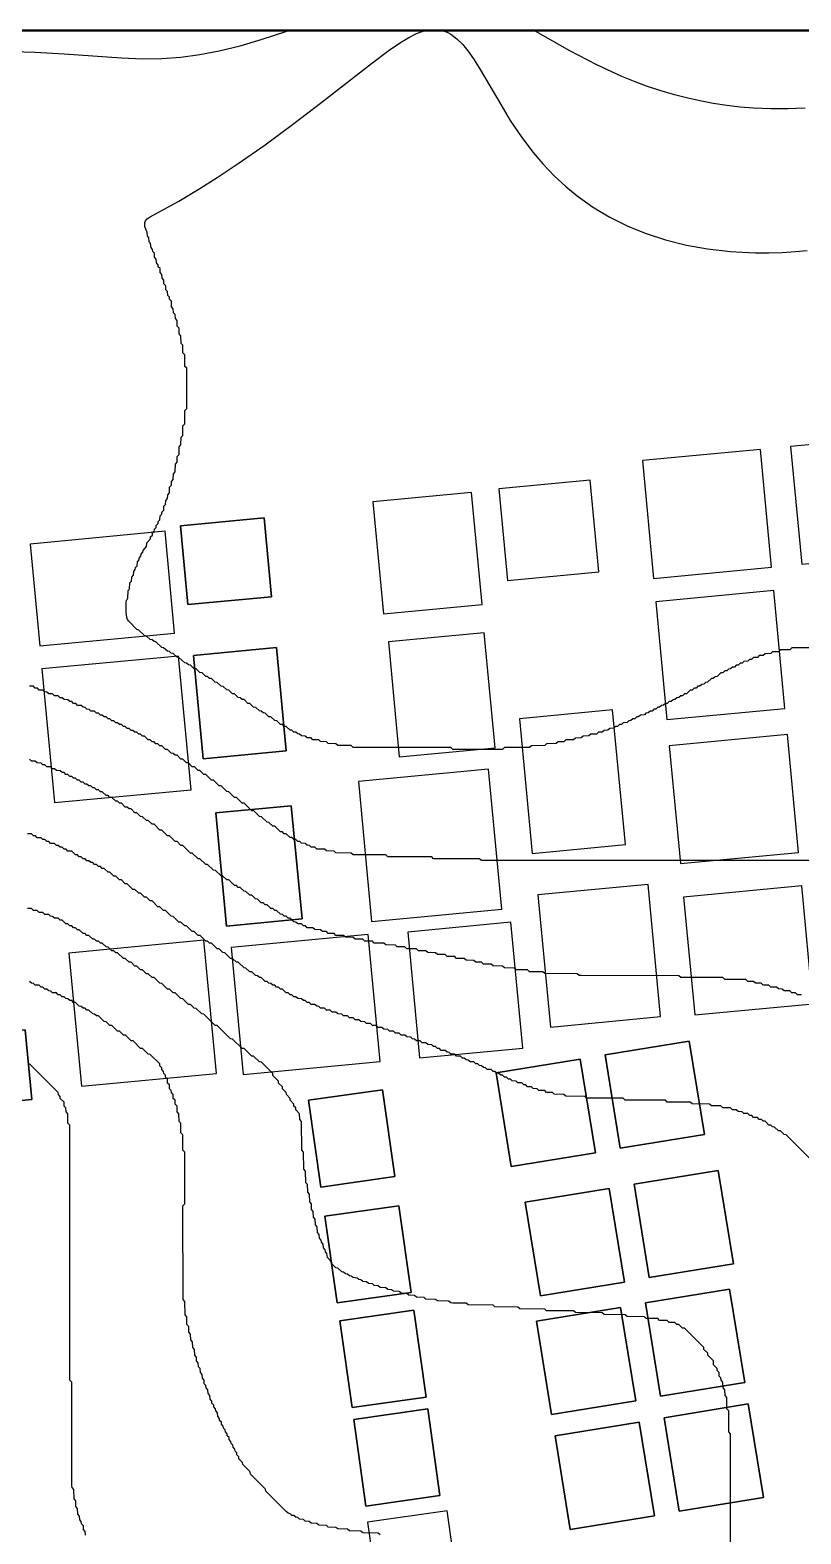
# Model space of a CAD drawing. Header units: millimetres. Extents: x 0 to 600000, y 0 to 540000.
# Drawn here: x 385944 to 486565, y 343808 to 540000 of the extents above; entities that cross this region are included whole.
import ezdxf

# ---------------------------------------------------------------- set-up
doc = ezdxf.new("R2010")
doc.units = ezdxf.units.MM
for name, color, linetype in [('BLDG_BOX_RASTER', 1, 'Continuous'), ('BLDG_FOOTPRINT_RASTER', 12, 'Continuous'), ('CONTOUR_44', 5, 'Continuous'), ('CONTOUR_45', 5, 'Continuous'), ('CONTOUR_46', 150, 'Continuous'), ('CONTOUR_47', 150, 'Continuous'), ('CONTOUR_48', 130, 'Continuous'), ('CONTOUR_49', 90, 'Continuous'), ('CONTOUR_50', 90, 'Continuous'), ('CONTOUR_51', 3, 'Continuous'), ('CONTOUR_52', 60, 'Continuous'), ('CONTOUR_53', 50, 'Continuous'), ('CONTOUR_54', 40, 'Continuous'), ('CONTOUR_55', 40, 'Continuous'), ('CONTOUR_56', 30, 'Continuous'), ('MODEL_BOUNDARY', 7, 'Continuous')]:
    doc.layers.add(name, color=color, linetype=linetype)

msp = doc.modelspace()

# ---------------------------------------------------------------- linework, layer by layer
at = {"layer": 'BLDG_BOX_RASTER'}
for points in [[(486665, 470301, 49435), (502079, 471759, 49230), (500625, 487127, 49147), (485211, 485668, 49041), (486665, 470301, 49435)], [(482732, 469929, 49438), (481278, 485296, 49004), (465864, 483838, 49142), (467319, 468470, 49227), (482732, 469929, 49438)], [(459037, 481298, 49129), (447135, 480172, 49110), (448268, 468192, 49028), (460170, 469318, 49004), (459037, 481298, 49129)], [(430702, 478472, 49034), (432086, 463839, 49034), (444948, 465056, 49012), (443564, 479689, 49095), (430702, 478472, 49034)], [(406548, 465043, 49861), (417467, 466076, 49456), (416496, 476346, 49383), (405576, 475313, 49884), (406548, 465043, 49861)], [(385955, 472945, 50390), (387211, 459664, 50730), (404819, 461331, 49946), (403562, 474611, 49951), (385955, 472945, 50390)], [(483022, 466870, 49575), (467608, 465412, 49361), (469062, 450045, 50088), (484476, 451503, 50221), (483022, 466870, 49575)], [(446650, 446362, 49988), (445229, 461379, 49044), (432711, 460195, 49251), (434132, 445177, 50088), (446650, 446362, 49988)], [(407274, 458425, 49960), (408551, 444925, 50851), (419372, 445949, 50254), (418094, 459449, 49649), (407274, 458425, 49960)], [(405318, 458340, 49995), (387496, 456653, 50858), (389146, 439212, 52425), (406968, 440898, 51269), (405318, 458340, 49995)], [(451485, 432588, 50938), (463645, 433739, 50882), (461982, 451314, 49890), (449822, 450163, 49792), (451485, 432588, 50938)], [(486252, 432728, 50953), (484798, 448095, 50338), (469384, 446637, 50252), (470838, 431270, 51023), (486252, 432728, 50953)], [(428805, 441951, 50357), (430532, 423704, 51778), (447513, 425310, 51471), (445786, 443557, 50188), (428805, 441951, 50357)], [(410208, 437879, 51329), (411605, 423114, 52624), (421444, 424045, 51942), (420047, 438810, 50761), (410208, 437879, 51329)], [(453866, 409931, 52488), (468243, 411291, 52315), (466611, 428536, 51205), (452234, 427175, 51316), (453866, 409931, 52488)], [(472707, 411522, 52278), (488121, 412980, 52019), (486667, 428348, 51178), (471253, 426889, 51308), (472707, 411522, 52278)], [(430066, 421999, 51930), (412183, 420307, 52869), (413752, 403726, 54176), (431635, 405419, 53226), (430066, 421999, 51930)], [(436788, 405901, 53091), (450261, 407176, 52720), (448708, 423597, 51587), (435234, 422322, 51829), (436788, 405901, 53091)], [(392647, 402218, 55669), (410290, 403887, 54383), (408647, 421250, 53009), (391004, 419580, 54349), (392647, 402218, 55669)], [(385310, 409562, 55587), (368334, 407955, 56275), (369195, 398855, 56855), (386171, 400462, 56090), (385310, 409562, 55587)], [(471979, 408109, 52485), (460998, 406324, 52656), (462980, 394129, 53214), (473961, 395914, 53094), (471979, 408109, 52485)], [(446781, 403944, 52998), (448763, 391749, 53418), (459744, 393534, 53255), (457762, 405729, 52714), (446781, 403944, 52998)], [(433549, 390427, 53694), (431944, 401746, 53380), (422284, 400376, 53846), (423889, 389057, 53952), (433549, 390427, 53694)], [(477749, 379045, 53496), (475767, 391240, 53195), (464786, 389456, 53354), (466768, 377261, 53763), (477749, 379045, 53496)], [(463532, 376666, 53819), (461550, 388860, 53401), (450569, 387076, 53555), (452551, 374881, 53940), (463532, 376666, 53819)], [(424428, 385254, 53970), (426033, 373936, 54219), (435693, 375306, 53992), (434088, 386624, 53772), (424428, 385254, 53970)], [(466259, 373954, 53910), (468241, 361759, 54079), (479222, 363544, 53854), (477240, 375738, 53608), (466259, 373954, 53910)], [(437627, 361669, 54420), (436022, 372987, 54070), (426362, 371617, 54301), (427967, 360299, 54609), (437627, 361669, 54420)], [(452042, 371574, 54033), (454024, 359379, 54269), (465005, 361164, 54117), (463023, 373358, 53957), (452042, 371574, 54033)], [(428186, 358753, 54645), (429792, 347435, 54909), (439451, 348805, 54762), (437846, 360123, 54461), (428186, 358753, 54645)], [(481657, 348564, 53821), (479675, 360759, 53867), (468694, 358974, 54095), (470676, 346779, 54137), (481657, 348564, 53821)], [(467440, 346184, 54210), (465458, 358379, 54140), (454477, 356594, 54315), (456459, 344399, 54486), (467440, 346184, 54210)], [(443128, 327473, 55120), (440385, 346816, 54812), (429970, 345339, 54963), (432713, 325996, 55431), (443128, 327473, 55120)]]:
    msp.add_polyline3d(points, close=True, dxfattribs=at)
at = {"layer": 'BLDG_FOOTPRINT_RASTER'}
for points in [[(485211, 485668, 49041), (486665, 470301, 49435), (502079, 471759, 49230), (500625, 487127, 49147), (485211, 485668, 49041)], [(465864, 483838, 49142), (467319, 468470, 49227), (482732, 469929, 49438), (481278, 485296, 49004), (465864, 483838, 49142)], [(447135, 480172, 49110), (448268, 468192, 49028), (460170, 469318, 49004), (459037, 481298, 49129), (447135, 480172, 49110)], [(430702, 478472, 49034), (432086, 463839, 49034), (444948, 465056, 49012), (443564, 479689, 49095), (430702, 478472, 49034)], [(416496, 476346, 49383), (417467, 466076, 49456), (406548, 465043, 49861), (405576, 475313, 49884), (416496, 476346, 49383)], [(385955, 472945, 50390), (387211, 459664, 50730), (404819, 461331, 49946), (403562, 474611, 49951), (385955, 472945, 50390)], [(467608, 465412, 49361), (469062, 450045, 50088), (484476, 451503, 50221), (483022, 466870, 49575), (467608, 465412, 49361)], [(432711, 460195, 49251), (434132, 445177, 50088), (446650, 446362, 49988), (445229, 461379, 49044), (432711, 460195, 49251)], [(418094, 459449, 49649), (419372, 445949, 50254), (408551, 444925, 50851), (407274, 458425, 49960), (418094, 459449, 49649)], [(387496, 456653, 50858), (389146, 439212, 52425), (406968, 440898, 51269), (405318, 458340, 49995), (387496, 456653, 50858)], [(449822, 450163, 49792), (451485, 432588, 50938), (463645, 433739, 50882), (461982, 451314, 49890), (449822, 450163, 49792)], [(469384, 446637, 50252), (470838, 431270, 51023), (486252, 432728, 50953), (484798, 448095, 50338), (469384, 446637, 50252)], [(428805, 441951, 50357), (430532, 423704, 51778), (447513, 425310, 51471), (445786, 443557, 50188), (428805, 441951, 50357)], [(420047, 438810, 50761), (421444, 424045, 51942), (411605, 423114, 52624), (410208, 437879, 51329), (420047, 438810, 50761)], [(452234, 427175, 51316), (453866, 409931, 52488), (468243, 411291, 52315), (466611, 428536, 51205), (452234, 427175, 51316)], [(471253, 426889, 51308), (472707, 411522, 52278), (488121, 412980, 52019), (486667, 428348, 51178), (471253, 426889, 51308)], [(412183, 420307, 52869), (413752, 403726, 54176), (431635, 405419, 53226), (430066, 421999, 51930), (412183, 420307, 52869)], [(435234, 422322, 51829), (436788, 405901, 53091), (450261, 407176, 52720), (448708, 423597, 51587), (435234, 422322, 51829)], [(391004, 419580, 54349), (392647, 402218, 55669), (410290, 403887, 54383), (408647, 421250, 53009), (391004, 419580, 54349)], [(385310, 409562, 55587), (386171, 400462, 56090), (369195, 398855, 56855), (368334, 407955, 56275), (385310, 409562, 55587)], [(460998, 406324, 52656), (471979, 408109, 52485), (473961, 395914, 53094), (462980, 394129, 53214), (460998, 406324, 52656)], [(446781, 403944, 52998), (457762, 405729, 52714), (459744, 393534, 53255), (448763, 391749, 53418), (446781, 403944, 52998)], [(423889, 389057, 53952), (422284, 400376, 53846), (431944, 401745, 53380), (433549, 390427, 53694), (423889, 389057, 53952)], [(464786, 389456, 53354), (475767, 391240, 53195), (477749, 379045, 53496), (466768, 377261, 53763), (464786, 389456, 53354)], [(450569, 387076, 53555), (461550, 388860, 53401), (463532, 376666, 53819), (452551, 374881, 53940), (450569, 387076, 53555)], [(426033, 373936, 54219), (424428, 385254, 53970), (434088, 386624, 53772), (435693, 375306, 53992), (426033, 373936, 54219)], [(466259, 373954, 53910), (477240, 375738, 53608), (479222, 363544, 53854), (468241, 361759, 54079), (466259, 373954, 53910)], [(427967, 360299, 54609), (426362, 371617, 54301), (436022, 372987, 54070), (437627, 361669, 54420), (427967, 360299, 54609)], [(452042, 371574, 54033), (463023, 373358, 53957), (465005, 361164, 54117), (454024, 359379, 54269), (452042, 371574, 54033)], [(429792, 347435, 54909), (428186, 358753, 54645), (437846, 360123, 54461), (439451, 348805, 54762), (429792, 347435, 54909)], [(468694, 358974, 54095), (479675, 360759, 53867), (481657, 348564, 53821), (470676, 346779, 54137), (468694, 358974, 54095)], [(454477, 356594, 54315), (465458, 358379, 54140), (467440, 346184, 54210), (456459, 344399, 54486), (454477, 356594, 54315)], [(429970, 345339, 54963), (432713, 325996, 55431), (443128, 327473, 55120), (440385, 346816, 54812), (429970, 345339, 54963)]]:
    msp.add_polyline3d(points, close=True, dxfattribs=at)
at = {"layer": 'CONTOUR_44'}
msp.add_polyline3d([(125, 123, 44000), (599875, 124, 44000), (599876, 539875, 44000), (125, 539876, 44000), (125, 123, 44000)], close=True, dxfattribs=at)
at = {"layer": 'CONTOUR_45'}
msp.add_polyline3d([(125, 123, 45000), (599875, 124, 45000), (599876, 539875, 45000), (125, 539876, 45000), (125, 123, 45000)], close=True, dxfattribs=at)
at = {"layer": 'CONTOUR_46'}
msp.add_polyline3d([(125, 123, 46000), (599875, 124, 46000), (599876, 539875, 46000), (125, 539875, 46000)], dxfattribs=at)
at = {"layer": 'CONTOUR_47'}
msp.add_polyline3d([(125, 123, 47000), (599875, 124, 47000), (599876, 539875, 47000), (125, 539875, 47000)], dxfattribs=at)
at = {"layer": 'CONTOUR_48'}
msp.add_polyline3d([(125, 124, 48000), (599875, 124, 48000), (599875, 539875, 48000), (125, 539875, 48000)], dxfattribs=at)
at = {"layer": 'CONTOUR_49'}
msp.add_polyline3d([(599875, 539875, 49000), (25836, 539875, 49000)], dxfattribs=at)
at = {"layer": 'CONTOUR_50'}
for points in [[(487875, 459405, 50000), (485375, 459389, 50000), (485125, 459154, 50000), (483875, 459139, 50000), (483625, 458903, 50000), (482875, 458889, 50000), (482625, 458654, 50000), (481875, 458639, 50000), (481625, 458402, 50000), (481125, 458390, 50000), (480875, 458153, 50000), (480375, 458140, 50000), (480125, 457901, 50000), (479845, 457875, 50000), (479625, 457655, 50000), (479125, 457640, 50000), (478875, 457401, 50000), (478625, 457392, 50000), (478375, 457152, 50000), (478125, 457142, 50000), (477875, 456903, 50000), (477625, 456892, 50000), (477375, 456653, 50000), (477097, 456625, 50000), (476875, 456403, 50000), (476625, 456392, 50000), (476375, 456153, 50000), (476125, 456142, 50000), (475625, 455657, 50000), (475375, 455644, 50000), (475125, 455405, 50000), (474875, 455393, 50000), (474375, 454909, 50000), (474125, 454895, 50000), (473875, 454657, 50000), (473625, 454644, 50000), (473375, 454406, 50000), (473125, 454394, 50000), (472875, 454156, 50000), (472625, 454144, 50000), (472375, 453905, 50000), (472125, 453893, 50000), (471625, 453410, 50000), (471375, 453396, 50000), (471125, 453158, 50000), (470875, 453145, 50000), (470625, 452907, 50000), (470375, 452895, 50000), (470125, 452657, 50000), (469875, 452645, 50000), (469625, 452407, 50000), (469375, 452395, 50000), (469125, 452157, 50000), (468875, 452145, 50000), (468625, 451907, 50000), (468375, 451895, 50000), (468125, 451657, 50000), (467875, 451645, 50000), (467625, 451407, 50000), (467375, 451395, 50000), (467125, 451157, 50000), (466875, 451145, 50000), (466625, 450908, 50000), (466340, 450875, 50000), (466125, 450660, 50000), (465625, 450642, 50000), (465375, 450405, 50000), (465125, 450394, 50000), (464875, 450156, 50000), (464625, 450145, 50000), (464375, 449908, 50000), (464090, 449875, 50000), (463875, 449660, 50000), (463375, 449643, 50000), (463125, 449406, 50000), (462875, 449395, 50000), (462625, 449158, 50000), (462339, 449125, 50000), (462125, 448911, 50000), (461625, 448894, 50000), (461375, 448660, 50000), (460875, 448643, 50000), (460625, 448410, 50000), (460125, 448393, 50000), (459875, 448161, 50000), (459125, 448142, 50000), (458875, 447909, 50000), (458125, 447892, 50000), (457875, 447659, 50000), (457125, 447642, 50000), (456875, 447409, 50000), (455875, 447391, 50000), (455625, 447158, 50000), (454875, 447142, 50000), (454625, 446910, 50000), (453375, 446891, 50000), (453125, 446659, 50000), (451375, 446640, 50000), (451125, 446408, 50000), (447875, 446390, 50000), (447625, 446157, 50000), (441125, 446157, 50000), (440875, 446389, 50000), (428375, 446405, 50000), (428125, 446417, 50000), (427875, 446644, 50000), (426125, 446669, 50000), (425875, 446896, 50000), (424875, 446920, 50000), (424625, 447147, 50000), (423875, 447170, 50000), (423625, 447397, 50000), (422875, 447422, 50000), (422625, 447649, 50000), (422125, 447671, 50000), (421875, 447900, 50000), (421375, 447924, 50000), (421125, 448153, 50000), (420875, 448170, 50000), (420625, 448403, 50000), (420375, 448420, 50000), (420125, 448653, 50000), (419875, 448672, 50000), (419375, 449150, 50000), (419125, 449166, 50000), (418875, 449401, 50000), (418625, 449420, 50000), (418160, 449875, 50000), (417875, 449917, 50000), (417375, 450399, 50000), (417125, 450416, 50000), (416625, 450898, 50000), (416375, 450913, 50000), (416125, 451150, 50000), (415875, 451168, 50000), (415409, 451625, 50000), (415125, 451667, 50000), (414625, 452149, 50000), (414375, 452166, 50000), (413875, 452648, 50000), (413625, 452664, 50000), (413375, 452901, 50000), (413125, 452919, 50000), (412625, 453401, 50000), (412375, 453419, 50000), (411875, 453901, 50000), (411625, 453920, 50000), (411161, 454375, 50000), (410875, 454420, 50000), (410375, 454902, 50000), (410125, 454921, 50000), (409625, 455402, 50000), (409375, 455420, 50000), (409125, 455655, 50000), (408875, 455677, 50000), (408417, 456125, 50000), (408125, 456178, 50000), (407625, 456657, 50000), (407375, 456680, 50000), (406875, 457157, 50000), (406625, 457180, 50000), (406375, 457412, 50000), (406125, 457440, 50000), (405375, 458162, 50000), (405125, 458189, 50000), (404625, 458664, 50000), (404375, 458691, 50000), (404125, 458920, 50000), (403875, 458954, 50000), (403375, 459423, 50000), (403125, 459461, 50000), (402375, 460176, 50000), (402125, 460213, 50000), (401875, 460436, 50000), (401625, 460483, 50000), (401125, 460945, 50000), (400875, 461001, 50000), (400125, 461712, 50000), (399875, 461786, 50000), (398825, 462875, 50000), (398642, 463125, 50000), (398554, 463375, 50000), (398493, 464125, 50000), (398492, 465375, 50000), (398532, 465625, 50000), (398625, 465718, 50000), (398695, 465875, 50000), (398753, 466875, 50000), (398875, 466997, 50000), (398935, 467125, 50000), (398989, 467875, 50000), (399181, 468125, 50000), (399226, 468625, 50000), (399427, 468875, 50000), (399471, 469375, 50000), (399678, 469625, 50000), (399706, 469875, 50000), (399919, 470125, 50000), (399959, 470625, 50000), (400172, 470875, 50000), (400199, 471125, 50000), (400419, 471375, 50000), (400445, 471625, 50000), (400667, 471875, 50000), (400694, 472125, 50000), (401156, 472625, 50000), (401191, 473125, 50000), (401655, 473625, 50000), (401674, 473875, 50000), (401905, 474125, 50000), (401922, 474375, 50000), (402153, 474625, 50000), (402170, 474875, 50000), (402402, 475125, 50000), (402417, 475375, 50000), (402650, 475625, 50000), (402664, 475875, 50000), (402897, 476125, 50000), (402917, 476625, 50000), (403125, 476833, 50000), (403161, 477125, 50000), (403395, 477375, 50000), (403412, 477875, 50000), (403644, 478125, 50000), (403661, 478625, 50000), (403894, 478875, 50000), (403909, 479375, 50000), (404142, 479625, 50000), (404161, 480375, 50000), (404393, 480625, 50000), (404408, 481125, 50000), (404641, 481375, 50000), (404657, 482125, 50000), (404891, 482375, 50000), (404908, 483375, 50000), (405141, 483625, 50000), (405156, 484375, 50000), (405390, 484625, 50000), (405406, 485625, 50000), (405640, 485875, 50000), (405655, 486875, 50000), (405889, 487125, 50000), (405904, 488375, 50000), (406138, 488625, 50000), (406153, 490375, 50000), (406388, 490625, 50000), (406388, 495875, 50000), (406153, 496125, 50000), (406139, 497625, 50000), (405904, 497875, 50000), (405890, 498875, 50000), (405656, 499125, 50000), (405640, 500125, 50000), (405407, 500375, 50000), (405391, 501125, 50000), (405159, 501375, 50000), (405142, 502125, 50000), (404909, 502375, 50000), (404894, 502875, 50000), (404662, 503125, 50000), (404645, 503625, 50000), (404416, 503875, 50000), (404395, 504625, 50000), (404163, 504875, 50000), (404125, 505171, 50000), (403921, 505375, 50000), (403900, 505875, 50000), (403673, 506125, 50000), (403651, 506625, 50000), (403426, 506875, 50000), (403403, 507375, 50000), (403179, 507625, 50000), (403155, 508125, 50000), (402933, 508375, 50000), (402907, 508875, 50000), (402685, 509125, 50000), (402665, 509375, 50000), (402449, 509625, 50000), (402415, 510125, 50000), (402204, 510375, 50000), (402169, 510875, 50000), (401960, 511125, 50000), (401932, 511375, 50000), (401733, 511625, 50000), (401686, 512125, 50000), (401625, 512250, 50000), (401500, 512375, 50000), (401449, 512875, 50000), (401375, 513033, 50000), (401283, 513125, 50000), (401224, 513625, 50000), (401093, 513875, 50000), (400942, 514375, 50000), (400911, 514875, 50000), (401008, 515125, 50000), (401245, 515375, 50000), (401615, 515625, 50000), (405375, 517696, 50000), (408125, 519326, 50000), (410375, 520751, 50000), (413125, 522587, 50000), (416625, 525045, 50000), (420375, 527802, 50000), (423875, 530467, 50000), (430497, 535625, 50000), (432835, 537375, 50000), (434288, 538375, 50000), (435375, 539037, 50000), (436375, 539544, 50000), (437255, 539875, 50000), (344047, 539875, 50000)], [(535786, 539875, 50000), (440007, 539875, 50000), (440375, 539726, 50000), (440875, 539455, 50000), (441659, 538875, 50000), (442420, 538125, 50000), (443236, 537125, 50000), (443933, 536125, 50000), (444717, 534875, 50000), (447375, 530273, 50000), (448625, 528224, 50000), (450125, 525993, 50000), (451625, 524018, 50000), (452875, 522553, 50000), (454375, 520984, 50000), (455875, 519598, 50000), (457375, 518371, 50000), (459375, 516947, 50000), (460375, 516316, 50000), (461625, 515595, 50000), (463875, 514470, 50000), (465125, 513931, 50000), (466375, 513448, 50000), (468875, 512634, 50000), (471625, 511947, 50000), (474375, 511453, 50000), (477375, 511108, 50000), (477375, 511108, 50000), (478875, 511006, 50000), (480625, 510943, 50000), (482375, 510939, 50000), (484125, 510995, 50000), (485875, 511110, 50000), (487375, 511257, 50000)]]:
    msp.add_polyline3d(points, dxfattribs=at)
at = {"layer": 'CONTOUR_51'}
msp.add_polyline3d([(397875, 536363, 51000), (400625, 536266, 51000), (403125, 536300, 51000), (405625, 536477, 51000), (408125, 536805, 51000), (410625, 537281, 51000), (413375, 537956, 51000), (416125, 538763, 51000), (419461, 539875, 51000), (358679, 539875, 51000), (361125, 539061, 51000), (363625, 538415, 51000), (366125, 537955, 51000), (368625, 537658, 51000), (370625, 537513, 51000), (372875, 537417, 51000), (382125, 537249, 51000), (386625, 537102, 51000), (390375, 536897, 51000), (397875, 536363, 51000)], close=True, dxfattribs=at)
for points in [[(519552, 539875, 51000), (451930, 539875, 51000), (456375, 537331, 51000), (459875, 535495, 51000), (463125, 534002, 51000), (464875, 533292, 51000), (466375, 532737, 51000), (468125, 532153, 51000), (469875, 531635, 51000), (471625, 531183, 51000), (473375, 530796, 51000), (475125, 530471, 51000), (476875, 530208, 51000), (478625, 530005, 51000), (480375, 529861, 51000), (480375, 529861, 51000), (482625, 529761, 51000), (484875, 529755, 51000), (487125, 529840, 51000)], [(491625, 431644, 51000), (445125, 431645, 51000), (444875, 431652, 51000), (444625, 431887, 51000), (438625, 431901, 51000), (438375, 432137, 51000), (432875, 432145, 51000), (432625, 432152, 51000), (432375, 432387, 51000), (428125, 432404, 51000), (427875, 432638, 51000), (425875, 432656, 51000), (425625, 432890, 51000), (424625, 432905, 51000), (424375, 433140, 51000), (423375, 433158, 51000), (423125, 433392, 51000), (422625, 433407, 51000), (422407, 433625, 51000), (422125, 433653, 51000), (421875, 433891, 51000), (421375, 433906, 51000), (421156, 434125, 51000), (420875, 434154, 51000), (420625, 434393, 51000), (420375, 434403, 51000), (420125, 434643, 51000), (419875, 434655, 51000), (419375, 435141, 51000), (419125, 435151, 51000), (418875, 435392, 51000), (418625, 435404, 51000), (417895, 436125, 51000), (417625, 436150, 51000), (417125, 436639, 51000), (416875, 436650, 51000), (416143, 437375, 51000), (415875, 437399, 51000), (415142, 438125, 51000), (414875, 438148, 51000), (413891, 439125, 51000), (413625, 439146, 51000), (412875, 439887, 51000), (412625, 439895, 51000), (411875, 440636, 51000), (411625, 440645, 51000), (410875, 441386, 51000), (410625, 441394, 51000), (409889, 442125, 51000), (409625, 442144, 51000), (408875, 442885, 51000), (408625, 442893, 51000), (408125, 443386, 51000), (407875, 443393, 51000), (407390, 443875, 51000), (407125, 443893, 51000), (406625, 444386, 51000), (406375, 444393, 51000), (405875, 444885, 51000), (405625, 444893, 51000), (405125, 445385, 51000), (404875, 445392, 51000), (404625, 445636, 51000), (404375, 445644, 51000), (403890, 446125, 51000), (403625, 446143, 51000), (403125, 446635, 51000), (402875, 446641, 51000), (402625, 446885, 51000), (402375, 446892, 51000), (402125, 447136, 51000), (401875, 447143, 51000), (401625, 447386, 51000), (401375, 447394, 51000), (400875, 447885, 51000), (400625, 447892, 51000), (400375, 448136, 51000), (400125, 448142, 51000), (399875, 448386, 51000), (399625, 448393, 51000), (399375, 448636, 51000), (399125, 448643, 51000), (398875, 448886, 51000), (398625, 448893, 51000), (398375, 449136, 51000), (398125, 449143, 51000), (397875, 449386, 51000), (397625, 449394, 51000), (397375, 449637, 51000), (397125, 449644, 51000), (396875, 449887, 51000), (396625, 449894, 51000), (396375, 450137, 51000), (396125, 450144, 51000), (395875, 450387, 51000), (395625, 450394, 51000), (395375, 450637, 51000), (395125, 450644, 51000), (394894, 450875, 51000), (394625, 450894, 51000), (394375, 451136, 51000), (393875, 451148, 51000), (393648, 451375, 51000), (393375, 451396, 51000), (393125, 451638, 51000), (392875, 451646, 51000), (392625, 451887, 51000), (392125, 451900, 51000), (391900, 452125, 51000), (391625, 452148, 51000), (391375, 452389, 51000), (391125, 452397, 51000), (390875, 452638, 51000), (390375, 452651, 51000), (390151, 452875, 51000), (389875, 452899, 51000), (389625, 453139, 51000), (389125, 453152, 51000), (388875, 453390, 51000), (388375, 453405, 51000), (388155, 453625, 51000), (387875, 453652, 51000), (387625, 453890, 51000), (387125, 453906, 51000), (386906, 454125, 51000), (386625, 454153, 51000), (386375, 454391, 51000), (385875, 454407, 51000)]]:
    msp.add_polyline3d(points, dxfattribs=at)
at = {"layer": 'CONTOUR_52'}
msp.add_polyline3d([(486625, 414139, 52000), (486125, 414151, 52000), (485875, 414389, 52000), (485375, 414401, 52000), (485125, 414638, 52000), (484375, 414652, 52000), (484125, 414889, 52000), (483625, 414900, 52000), (483375, 415138, 52000), (482625, 415151, 52000), (482375, 415388, 52000), (481625, 415401, 52000), (481375, 415638, 52000), (480625, 415650, 52000), (480375, 415887, 52000), (479625, 415898, 52000), (479375, 416136, 52000), (476625, 416151, 52000), (476375, 416387, 52000), (470875, 416401, 52000), (470625, 416637, 52000), (457875, 416645, 52000), (457625, 416652, 52000), (457375, 416887, 52000), (453125, 416903, 52000), (452875, 417138, 52000), (451125, 417152, 52000), (450875, 417388, 52000), (449375, 417402, 52000), (449125, 417637, 52000), (447875, 417651, 52000), (447625, 417887, 52000), (446375, 417901, 52000), (446125, 418137, 52000), (445125, 418150, 52000), (444875, 418387, 52000), (444125, 418398, 52000), (443875, 418636, 52000), (442875, 418648, 52000), (442625, 418886, 52000), (441625, 418898, 52000), (441375, 419136, 52000), (440375, 419147, 52000), (440125, 419386, 52000), (439125, 419397, 52000), (438875, 419636, 52000), (437875, 419647, 52000), (437625, 419885, 52000), (436625, 419896, 52000), (436375, 420135, 52000), (435125, 420146, 52000), (434875, 420385, 52000), (433875, 420396, 52000), (433625, 420635, 52000), (432375, 420646, 52000), (432125, 420885, 52000), (430875, 420896, 52000), (430625, 421135, 52000), (429625, 421146, 52000), (429375, 421385, 52000), (428375, 421395, 52000), (428125, 421635, 52000), (427125, 421645, 52000), (426875, 421885, 52000), (425875, 421896, 52000), (425625, 422135, 52000), (424875, 422146, 52000), (424625, 422386, 52000), (424125, 422395, 52000), (423875, 422635, 52000), (423125, 422646, 52000), (422875, 422885, 52000), (422125, 422898, 52000), (421898, 423125, 52000), (421625, 423145, 52000), (421375, 423386, 52000), (420875, 423397, 52000), (420625, 423638, 52000), (420375, 423647, 52000), (419875, 424136, 52000), (419625, 424143, 52000), (419375, 424386, 52000), (419125, 424393, 52000), (418875, 424637, 52000), (418625, 424644, 52000), (418125, 425135, 52000), (417875, 425142, 52000), (417625, 425386, 52000), (417375, 425393, 52000), (416875, 425885, 52000), (416625, 425891, 52000), (416375, 426136, 52000), (416125, 426143, 52000), (415639, 426625, 52000), (415375, 426642, 52000), (414875, 427135, 52000), (414625, 427142, 52000), (414125, 427635, 52000), (413875, 427641, 52000), (413375, 428134, 52000), (413125, 428141, 52000), (412875, 428385, 52000), (412625, 428393, 52000), (411888, 429125, 52000), (411625, 429141, 52000), (411125, 429635, 52000), (410875, 429642, 52000), (410138, 430375, 52000), (409875, 430391, 52000), (409125, 431134, 52000), (408875, 431141, 52000), (408125, 431884, 52000), (407875, 431891, 52000), (407125, 432634, 52000), (406875, 432641, 52000), (405875, 433634, 52000), (405625, 433640, 52000), (405125, 434134, 52000), (404875, 434141, 52000), (404137, 434875, 52000), (403875, 434891, 52000), (403125, 435634, 52000), (402875, 435640, 52000), (402125, 436383, 52000), (401875, 436390, 52000), (401375, 436884, 52000), (401125, 436890, 52000), (400637, 437375, 52000), (400375, 437390, 52000), (399875, 437884, 52000), (399625, 437890, 52000), (399125, 438383, 52000), (398875, 438389, 52000), (398625, 438634, 52000), (398375, 438640, 52000), (397875, 439133, 52000), (397625, 439139, 52000), (397375, 439384, 52000), (397125, 439390, 52000), (396625, 439883, 52000), (396375, 439889, 52000), (396125, 440134, 52000), (395875, 440140, 52000), (395375, 440633, 52000), (395125, 440638, 52000), (394875, 440883, 52000), (394625, 440888, 52000), (394375, 441133, 52000), (394125, 441139, 52000), (393875, 441383, 52000), (393625, 441389, 52000), (393375, 441633, 52000), (393125, 441639, 52000), (392875, 441883, 52000), (392625, 441889, 52000), (392375, 442133, 52000), (392125, 442139, 52000), (391875, 442383, 52000), (391625, 442389, 52000), (391375, 442633, 52000), (391125, 442639, 52000), (390875, 442883, 52000), (390625, 442888, 52000), (390375, 443133, 52000), (390125, 443138, 52000), (389875, 443382, 52000), (389375, 443390, 52000), (389140, 443625, 52000), (388875, 443638, 52000), (388625, 443882, 52000), (388125, 443890, 52000), (387890, 444125, 52000), (387625, 444138, 52000), (387375, 444382, 52000), (386875, 444389, 52000), (386625, 444633, 52000), (386125, 444640, 52000), (385890, 444875, 52000)], dxfattribs=at)
at = {"layer": 'CONTOUR_53'}
msp.add_polyline3d([(491375, 389149, 53000), (484643, 395875, 53000), (484375, 395898, 53000), (483894, 396375, 53000), (483625, 396399, 53000), (483125, 396888, 53000), (482875, 396897, 53000), (482625, 397139, 53000), (482375, 397149, 53000), (481875, 397638, 53000), (481625, 397646, 53000), (481396, 397875, 53000), (481125, 397895, 53000), (480875, 398137, 53000), (480375, 398148, 53000), (480148, 398375, 53000), (479875, 398396, 53000), (479625, 398637, 53000), (479125, 398648, 53000), (478875, 398887, 53000), (478375, 398898, 53000), (478125, 399137, 53000), (477625, 399147, 53000), (477375, 399386, 53000), (476375, 399399, 53000), (476125, 399636, 53000), (474875, 399649, 53000), (474625, 399886, 53000), (472375, 399901, 53000), (472125, 400137, 53000), (469125, 400152, 53000), (468875, 400388, 53000), (463875, 400396, 53000), (463625, 400404, 53000), (463375, 400638, 53000), (458625, 400656, 53000), (458375, 400889, 53000), (455875, 400908, 53000), (455625, 401140, 53000), (454375, 401158, 53000), (454125, 401391, 53000), (453375, 401407, 53000), (453125, 401641, 53000), (452375, 401657, 53000), (452125, 401891, 53000), (451625, 401905, 53000), (451375, 402141, 53000), (450875, 402155, 53000), (450655, 402375, 53000), (450375, 402401, 53000), (450125, 402640, 53000), (449625, 402653, 53000), (449375, 402890, 53000), (448875, 402904, 53000), (448654, 403125, 53000), (448375, 403152, 53000), (448125, 403391, 53000), (447875, 403400, 53000), (447625, 403640, 53000), (447375, 403649, 53000), (447125, 403890, 53000), (446875, 403898, 53000), (446625, 404139, 53000), (446375, 404147, 53000), (446125, 404387, 53000), (445625, 404400, 53000), (445400, 404625, 53000), (445125, 404648, 53000), (444875, 404889, 53000), (444625, 404897, 53000), (444375, 405138, 53000), (444125, 405145, 53000), (443875, 405387, 53000), (443375, 405398, 53000), (443148, 405625, 53000), (442875, 405646, 53000), (442625, 405887, 53000), (442375, 405894, 53000), (442125, 406136, 53000), (441625, 406146, 53000), (441375, 406386, 53000), (440875, 406397, 53000), (440647, 406625, 53000), (440375, 406645, 53000), (440125, 406886, 53000), (439625, 406897, 53000), (439397, 407125, 53000), (439125, 407144, 53000), (438875, 407386, 53000), (438625, 407393, 53000), (438375, 407635, 53000), (437875, 407644, 53000), (437625, 407885, 53000), (437125, 407895, 53000), (436875, 408135, 53000), (436375, 408145, 53000), (436145, 408375, 53000), (435875, 408393, 53000), (435625, 408635, 53000), (435125, 408644, 53000), (434875, 408885, 53000), (434375, 408894, 53000), (434125, 409135, 53000), (433625, 409144, 53000), (433375, 409385, 53000), (432875, 409394, 53000), (432625, 409635, 53000), (432125, 409643, 53000), (431875, 409885, 53000), (431375, 409893, 53000), (431125, 410135, 53000), (430625, 410143, 53000), (430375, 410385, 53000), (429875, 410393, 53000), (429625, 410634, 53000), (429125, 410643, 53000), (428875, 410884, 53000), (428375, 410893, 53000), (428125, 411134, 53000), (427625, 411143, 53000), (427375, 411384, 53000), (426875, 411393, 53000), (426625, 411634, 53000), (426125, 411643, 53000), (425875, 411884, 53000), (425375, 411893, 53000), (425125, 412134, 53000), (424625, 412143, 53000), (424375, 412385, 53000), (423875, 412393, 53000), (423643, 412625, 53000), (423375, 412641, 53000), (423125, 412884, 53000), (422625, 412893, 53000), (422393, 413125, 53000), (422125, 413142, 53000), (421875, 413385, 53000), (421625, 413391, 53000), (421375, 413634, 53000), (420875, 413643, 53000), (420643, 413875, 53000), (420375, 413892, 53000), (420125, 414135, 53000), (419875, 414142, 53000), (419625, 414385, 53000), (419375, 414392, 53000), (418875, 414884, 53000), (418625, 414890, 53000), (418375, 415134, 53000), (418125, 415140, 53000), (417875, 415384, 53000), (417625, 415390, 53000), (417375, 415635, 53000), (417125, 415641, 53000), (416875, 415885, 53000), (416625, 415892, 53000), (416125, 416384, 53000), (415875, 416390, 53000), (415625, 416635, 53000), (415375, 416641, 53000), (414888, 417125, 53000), (414625, 417141, 53000), (414125, 417634, 53000), (413875, 417641, 53000), (413125, 418383, 53000), (412875, 418390, 53000), (412375, 418884, 53000), (412125, 418890, 53000), (411375, 419633, 53000), (411125, 419639, 53000), (410625, 420133, 53000), (410375, 420139, 53000), (409625, 420883, 53000), (409375, 420888, 53000), (409125, 421134, 53000), (408875, 421140, 53000), (408136, 421875, 53000), (407875, 421889, 53000), (407375, 422383, 53000), (407125, 422389, 53000), (406375, 423133, 53000), (406125, 423139, 53000), (405625, 423633, 53000), (405375, 423639, 53000), (404636, 424375, 53000), (404375, 424389, 53000), (403635, 425125, 53000), (403375, 425139, 53000), (402875, 425633, 53000), (402625, 425639, 53000), (401875, 426383, 53000), (401625, 426388, 53000), (401125, 426883, 53000), (400875, 426889, 53000), (400375, 427383, 53000), (400125, 427389, 53000), (399625, 427883, 53000), (399375, 427889, 53000), (398625, 428633, 53000), (398375, 428638, 53000), (397886, 429125, 53000), (397625, 429139, 53000), (397125, 429633, 53000), (396875, 429639, 53000), (396375, 430133, 53000), (396125, 430138, 53000), (395625, 430632, 53000), (395375, 430637, 53000), (395125, 430883, 53000), (394875, 430888, 53000), (394625, 431133, 53000), (394375, 431138, 53000), (394125, 431383, 53000), (393875, 431388, 53000), (393625, 431633, 53000), (393375, 431638, 53000), (393125, 431883, 53000), (392875, 431888, 53000), (392625, 432133, 53000), (392375, 432139, 53000), (392125, 432384, 53000), (391875, 432389, 53000), (391375, 432882, 53000), (390875, 432889, 53000), (390639, 433125, 53000), (390375, 433139, 53000), (390125, 433383, 53000), (389875, 433388, 53000), (389625, 433633, 53000), (389375, 433638, 53000), (389125, 433882, 53000), (388625, 433890, 53000), (388390, 434125, 53000), (388125, 434139, 53000), (387875, 434383, 53000), (387625, 434388, 53000), (387375, 434632, 53000), (386875, 434640, 53000), (386640, 434875, 53000), (386375, 434888, 53000), (386125, 435133, 53000), (385625, 435140, 53000)], dxfattribs=at)
at = {"layer": 'CONTOUR_54'}
msp.add_polyline3d([(477393, 339625, 54000), (477393, 356875, 54000), (477164, 357125, 54000), (477142, 359875, 54000), (476910, 360125, 54000), (476891, 361625, 54000), (476657, 361875, 54000), (476641, 362625, 54000), (476406, 362875, 54000), (476390, 363625, 54000), (476152, 363875, 54000), (476125, 364156, 54000), (475906, 364375, 54000), (475890, 364875, 54000), (475651, 365125, 54000), (475641, 365375, 54000), (475158, 365875, 54000), (475140, 366375, 54000), (474405, 367125, 54000), (474392, 367375, 54000), (473904, 367875, 54000), (473875, 368146, 54000), (471375, 370640, 54000), (471125, 370651, 54000), (470646, 371125, 54000), (470375, 371148, 54000), (470125, 371388, 54000), (469375, 371404, 54000), (469125, 371640, 54000), (468125, 371657, 54000), (467875, 371891, 54000), (466375, 371911, 54000), (466125, 372142, 54000), (463875, 372166, 54000), (463625, 372394, 54000), (460875, 372420, 54000), (460625, 372646, 54000), (457125, 372674, 54000), (456875, 372897, 54000), (453375, 372928, 54000), (453125, 373149, 54000), (449875, 373181, 54000), (449625, 373401, 54000), (446625, 373435, 54000), (446375, 373653, 54000), (443125, 373692, 54000), (442875, 373906, 54000), (441125, 373927, 54000), (440875, 373947, 54000), (440625, 374159, 54000), (439125, 374200, 54000), (438875, 374411, 54000), (437625, 374454, 54000), (437375, 374663, 54000), (436375, 374707, 54000), (436125, 374915, 54000), (435375, 374957, 54000), (435125, 375166, 54000), (434375, 375210, 54000), (434125, 375418, 54000), (433375, 375465, 54000), (433125, 375671, 54000), (432625, 375712, 54000), (432375, 375920, 54000), (431625, 375972, 54000), (431375, 376176, 54000), (430875, 376223, 54000), (430625, 376428, 54000), (430125, 376478, 54000), (429875, 376681, 54000), (429375, 376737, 54000), (429125, 376940, 54000), (428875, 376979, 54000), (428625, 377185, 54000), (428125, 377250, 54000), (427875, 377450, 54000), (427625, 377497, 54000), (427375, 377703, 54000), (427125, 377754, 54000), (426875, 377960, 54000), (426625, 378021, 54000), (426125, 378466, 54000), (425875, 378539, 54000), (425524, 378875, 54000), (425290, 379125, 54000), (425217, 379375, 54000), (424786, 379875, 54000), (424696, 380375, 54000), (424492, 380625, 54000), (424447, 380875, 54000), (424245, 381125, 54000), (424183, 381625, 54000), (423975, 381875, 54000), (423938, 382125, 54000), (423733, 382375, 54000), (423679, 382875, 54000), (423477, 383125, 54000), (423421, 383875, 54000), (423214, 384125, 54000), (423166, 384875, 54000), (422956, 385125, 54000), (422913, 385875, 54000), (422700, 386125, 54000), (422661, 386875, 54000), (422447, 387125, 54000), (422407, 388125, 54000), (422190, 388375, 54000), (422155, 389375, 54000), (421936, 389625, 54000), (421900, 391125, 54000), (421678, 391375, 54000), (421645, 393625, 54000), (421417, 393875, 54000), (421387, 397625, 54000), (421148, 397875, 54000), (421135, 398625, 54000), (420646, 399125, 54000), (420638, 399375, 54000), (420395, 399625, 54000), (420387, 399875, 54000), (419896, 400375, 54000), (419887, 400625, 54000), (419395, 401125, 54000), (419375, 401391, 54000), (418894, 401875, 54000), (418886, 402125, 54000), (418393, 402625, 54000), (418385, 402875, 54000), (417642, 403625, 54000), (417625, 403887, 54000), (416137, 405375, 54000), (415875, 405391, 54000), (415125, 406134, 54000), (414875, 406142, 54000), (413887, 407125, 54000), (413625, 407141, 54000), (412387, 408375, 54000), (412125, 408391, 54000), (410386, 410125, 54000), (410125, 410140, 54000), (408635, 411625, 54000), (408375, 411639, 54000), (407635, 412375, 54000), (407375, 412388, 54000), (406875, 412883, 54000), (406625, 412889, 54000), (405885, 413625, 54000), (405625, 413639, 54000), (404875, 414383, 54000), (404625, 414388, 54000), (404125, 414883, 54000), (403875, 414889, 54000), (403135, 415625, 54000), (402875, 415639, 54000), (402125, 416383, 54000), (401875, 416388, 54000), (401375, 416883, 54000), (401125, 416888, 54000), (400625, 417383, 54000), (400375, 417388, 54000), (399875, 417883, 54000), (399625, 417889, 54000), (399125, 418383, 54000), (398875, 418389, 54000), (398375, 418883, 54000), (398125, 418889, 54000), (397375, 419632, 54000), (397125, 419637, 54000), (396875, 419883, 54000), (396625, 419889, 54000), (396136, 420375, 54000), (395875, 420388, 54000), (395375, 420882, 54000), (395125, 420887, 54000), (394875, 421133, 54000), (394625, 421138, 54000), (394375, 421383, 54000), (394125, 421389, 54000), (393636, 421875, 54000), (393375, 421888, 54000), (393125, 422133, 54000), (392875, 422139, 54000), (392375, 422633, 54000), (392125, 422637, 54000), (391875, 422883, 54000), (391625, 422888, 54000), (391375, 423133, 54000), (391125, 423138, 54000), (390875, 423383, 54000), (390625, 423389, 54000), (390125, 423882, 54000), (389875, 423887, 54000), (389625, 424132, 54000), (389125, 424139, 54000), (388889, 424375, 54000), (388625, 424387, 54000), (388375, 424632, 54000), (387875, 424639, 54000), (387625, 424882, 54000), (387125, 424889, 54000), (386875, 425133, 54000), (386375, 425140, 54000), (386125, 425383, 54000), (385625, 425390, 54000)], dxfattribs=at)
at = {"layer": 'CONTOUR_55'}
msp.add_polyline3d([(431625, 343685, 55000), (431375, 343903, 55000), (429375, 343943, 55000), (429125, 344157, 55000), (427625, 344199, 55000), (427375, 344410, 55000), (426125, 344454, 55000), (425875, 344663, 55000), (424875, 344708, 55000), (424625, 344916, 55000), (423625, 344967, 55000), (423375, 345171, 55000), (422625, 345224, 55000), (422375, 345427, 55000), (421875, 345475, 55000), (421625, 345679, 55000), (421125, 345734, 55000), (420875, 345939, 55000), (420625, 345979, 55000), (420375, 346190, 55000), (420125, 346232, 55000), (419875, 346445, 55000), (419625, 346495, 55000), (419375, 346725, 55000), (416717, 349375, 55000), (416676, 349625, 55000), (416625, 349689, 55000), (414713, 351625, 55000), (414675, 351875, 55000), (414625, 351939, 55000), (413714, 352875, 55000), (413676, 353125, 55000), (413212, 353625, 55000), (413176, 353875, 55000), (412953, 354125, 55000), (412922, 354375, 55000), (412699, 354625, 55000), (412670, 354875, 55000), (412446, 355125, 55000), (412418, 355375, 55000), (412194, 355625, 55000), (412167, 355875, 55000), (411942, 356125, 55000), (411916, 356375, 55000), (411691, 356625, 55000), (411665, 356875, 55000), (411440, 357125, 55000), (411415, 357375, 55000), (411189, 357625, 55000), (411164, 357875, 55000), (410938, 358125, 55000), (410914, 358375, 55000), (410689, 358625, 55000), (410665, 358875, 55000), (410442, 359125, 55000), (410408, 359625, 55000), (410182, 359875, 55000), (410160, 360125, 55000), (409933, 360375, 55000), (409911, 360625, 55000), (409685, 360875, 55000), (409662, 361125, 55000), (409439, 361375, 55000), (409407, 361875, 55000), (409184, 362125, 55000), (409155, 362625, 55000), (408928, 362875, 55000), (408875, 363185, 55000), (408685, 363375, 55000), (408655, 363875, 55000), (408431, 364125, 55000), (408404, 364625, 55000), (408180, 364875, 55000), (408154, 365375, 55000), (407929, 365625, 55000), (407903, 366125, 55000), (407679, 366375, 55000), (407654, 366875, 55000), (407430, 367125, 55000), (407401, 367875, 55000), (407177, 368125, 55000), (407150, 368875, 55000), (406926, 369125, 55000), (406900, 369875, 55000), (406675, 370125, 55000), (406650, 370875, 55000), (406426, 371125, 55000), (406399, 372125, 55000), (406175, 372375, 55000), (406147, 374125, 55000), (405922, 374375, 55000), (405909, 374625, 55000), (405897, 386375, 55000), (405905, 386625, 55000), (406139, 386875, 55000), (406138, 392625, 55000), (406135, 393625, 55000), (405898, 393875, 55000), (405885, 395875, 55000), (405646, 396125, 55000), (405634, 397375, 55000), (405394, 397625, 55000), (405384, 398625, 55000), (405143, 398875, 55000), (405133, 399625, 55000), (404891, 399875, 55000), (404884, 400375, 55000), (404641, 400625, 55000), (404633, 401125, 55000), (404390, 401375, 55000), (404375, 401641, 55000), (404141, 401875, 55000), (404133, 402375, 55000), (403890, 402625, 55000), (403882, 403125, 55000), (403638, 403375, 55000), (403625, 403638, 55000), (403388, 403875, 55000), (403383, 404125, 55000), (403137, 404375, 55000), (403132, 404625, 55000), (402886, 404875, 55000), (402882, 405125, 55000), (401634, 406375, 55000), (401375, 406388, 55000), (400625, 407133, 55000), (400375, 407139, 55000), (399385, 408125, 55000), (399125, 408138, 55000), (398385, 408875, 55000), (398125, 408888, 55000), (397625, 409383, 55000), (397375, 409389, 55000), (396625, 410133, 55000), (396375, 410138, 55000), (395875, 410633, 55000), (395625, 410639, 55000), (394875, 411382, 55000), (394625, 411387, 55000), (394375, 411633, 55000), (394125, 411638, 55000), (393625, 412132, 55000), (393375, 412137, 55000), (393125, 412383, 55000), (392875, 412388, 55000), (392625, 412633, 55000), (392375, 412639, 55000), (391875, 413132, 55000), (391625, 413137, 55000), (391375, 413383, 55000), (391125, 413388, 55000), (390875, 413633, 55000), (390625, 413638, 55000), (390375, 413883, 55000), (390125, 413888, 55000), (389888, 414125, 55000), (389625, 414137, 55000), (389375, 414382, 55000), (388875, 414390, 55000), (388640, 414625, 55000), (388375, 414639, 55000), (388125, 414883, 55000), (387875, 414888, 55000), (387625, 415133, 55000), (387375, 415138, 55000), (387125, 415382, 55000), (386625, 415390, 55000), (386390, 415625, 55000), (386125, 415638, 55000), (385875, 415882, 55000)], dxfattribs=at)
at = {"layer": 'CONTOUR_56'}
msp.add_polyline3d([(393186, 343625, 56000), (393155, 344125, 56000), (392930, 344375, 56000), (392903, 344875, 56000), (392676, 345125, 56000), (392625, 345433, 56000), (392433, 345625, 56000), (392405, 346125, 56000), (392182, 346375, 56000), (392152, 347125, 56000), (391929, 347375, 56000), (391902, 348125, 56000), (391680, 348375, 56000), (391650, 349625, 56000), (391428, 349875, 56000), (391413, 350125, 56000), (391389, 363625, 56000), (391157, 363875, 56000), (391146, 364375, 56000), (391133, 397125, 56000), (390893, 397375, 56000), (390883, 398625, 56000), (390640, 398875, 56000), (390633, 399375, 56000), (390390, 399625, 56000), (390382, 400125, 56000), (389890, 400625, 56000), (389884, 400875, 56000), (389638, 401125, 56000), (389633, 401375, 56000), (385885, 405125, 56000)], dxfattribs=at)
at = {"layer": 'MODEL_BOUNDARY'}
msp.add_polyline3d([(0, 0, 43000), (600000, 0, 43000), (600000, 540000, 43000), (0, 540000, 43000)], close=True, dxfattribs=at)

doc.saveas('drawing.dxf')
